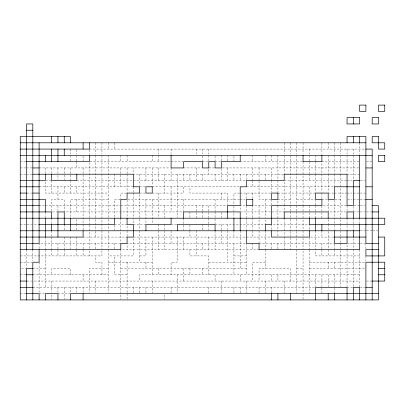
<?xml version="1.0" encoding="UTF-8"?>
<svg xmlns="http://www.w3.org/2000/svg" width="405" height="405" viewBox="0 0 405 405"><rect width="100%" height="100%" fill="white"/><g stroke="black" fill="none" stroke-linecap="round" stroke-linejoin="round"><path stroke-width="0.3" stroke-dasharray="2.02 1.52" d="M89.378 149.081L365.897 149.081M20.25 161.651L25.905 161.651M169.822 161.651L89.378 161.651L89.378 224.497M171.077 161.651L183.019 161.651M202.5 161.651L208.155 161.651M215.07 161.651L220.725 161.651M240.206 161.651L302.424 161.651M358.982 161.651L321.904 161.651L321.904 192.446M366.525 161.651L372.18 161.651M20.25 167.933L25.905 167.933M26.533 167.933L32.192 167.933M39.103 167.933L169.822 167.933M183.647 167.933L201.872 167.933M214.442 167.933L208.783 167.933L208.783 174.221M358.982 167.933L221.353 167.933L221.353 180.503M20.25 174.221L25.905 174.221M26.533 174.221L32.192 174.221M283.571 174.221L133.372 174.221L133.372 167.933M347.044 174.221L359.61 174.221M51.045 180.503L45.39 180.503L45.39 193.074L108.231 193.074M76.808 180.503L132.744 180.503M133.372 180.503L245.233 180.503M346.417 180.503L284.199 180.503L284.199 205.016M347.044 180.503L352.072 180.503M360.242 180.503L365.269 180.503M39.103 186.791L132.744 186.791M139.654 186.791L145.309 186.791M152.224 186.791L239.578 186.791M246.493 186.791L333.847 186.791M27.165 193.074L32.192 193.074M126.456 193.074L120.801 193.074L120.801 198.728M145.309 193.074L139.654 193.074L139.654 229.524M152.224 193.074L183.647 193.074L183.647 186.791M239.578 193.074L233.923 193.074L233.923 205.644M240.206 193.074L271.001 193.074M277.916 193.074L315.622 193.074M328.192 193.074L333.847 193.074M334.474 193.074L346.417 193.074M347.044 193.074L352.072 193.074M353.327 193.074L359.61 193.074M360.242 193.074L365.897 193.074M108.231 199.356L70.526 199.356L70.526 218.209M120.174 199.356L114.519 199.356L114.519 217.581M239.578 199.356L127.084 199.356L127.084 217.581M240.206 199.356L245.233 199.356M271.001 199.356L259.058 199.356L259.058 180.503M290.481 199.356L277.916 199.356L277.916 205.016M296.769 199.356L314.994 199.356M321.904 199.356L327.559 199.356M340.757 199.356L334.474 199.356L334.474 224.497M347.672 199.356L352.072 199.356M353.327 199.356L358.982 199.356M360.242 199.356L365.897 199.356M39.103 205.644L44.758 205.644M45.39 205.644L120.174 205.644M120.801 205.644L227.008 205.644M245.233 205.644L240.206 205.644L240.206 211.299M271.001 205.644L252.776 205.644L252.776 217.581M346.417 205.644L321.904 205.644L321.904 211.299M359.61 205.644L353.327 205.644L353.327 211.299M360.242 205.644L365.269 205.644M57.956 211.926L51.673 211.926L51.673 199.356L64.243 199.356L64.243 211.926L183.647 211.926M240.206 211.926L284.199 211.926L284.199 205.644M353.327 211.926L359.61 211.926M360.242 211.926L365.269 211.926M366.525 211.926L371.552 211.926M20.25 224.497L25.905 224.497M27.165 224.497L39.103 224.497M114.519 224.497L127.084 224.497L127.084 230.151M145.942 224.497L133.372 224.497L133.372 218.209M171.077 224.497L177.36 224.497M215.07 224.497L265.346 224.497L265.346 219.469M360.242 230.779L365.897 230.779M366.525 230.779L372.18 230.779M372.808 230.779L377.835 230.779M83.096 237.067L127.084 237.067M245.233 237.067L133.372 237.067L133.372 255.919L108.231 255.919M246.493 237.067L271.628 237.067M333.847 237.067L309.334 237.067L309.334 249.004M120.801 243.349L39.103 243.349L39.103 249.004M245.233 243.349L127.084 243.349L127.084 249.632M259.058 243.349L334.474 243.349M359.61 243.349L347.044 243.349L347.044 249.004M360.242 243.349L365.269 243.349M259.058 249.632L120.801 249.632L120.801 292.997M20.25 255.919L101.949 255.919L101.949 249.632M139.654 255.919L145.942 255.919L145.942 237.067M233.923 255.919L246.493 255.919M359.61 255.919L315.622 255.919L315.622 249.632M20.25 262.202L32.192 262.202M108.231 262.202L152.224 262.202M208.783 262.202L246.493 262.202M265.346 262.202L252.776 262.202L252.776 281.055M309.334 262.202L365.897 262.202M21.505 268.485L25.905 268.485M32.82 268.485L45.39 268.485M108.231 268.485L89.378 268.485L89.378 292.369M120.801 268.485L246.493 268.485M296.769 268.485L303.051 268.485M309.334 268.485L365.897 268.485M20.25 274.772L25.905 274.772M32.82 274.772L108.231 274.772M127.084 274.772L114.519 274.772L114.519 255.919M359.61 274.772L139.654 274.772L139.654 281.055M27.165 281.055L359.61 281.055M366.525 281.055L372.18 281.055M32.82 287.342L315.622 287.342M347.044 287.342L353.327 287.342L353.327 237.067M360.242 287.342L365.269 287.342M20.25 293.625L25.905 293.625M39.103 293.625L45.39 293.625M57.956 293.625L70.526 293.625L70.526 287.342M365.897 243.349L365.897 249.004M365.897 255.919L365.897 260.947M359.61 142.798L359.61 154.108M359.61 218.209L359.61 223.869M359.61 249.632L359.61 287.342M353.327 149.081L353.327 154.108M353.327 155.368L353.327 180.503M353.327 218.209L353.327 230.779M347.044 149.081L347.044 154.108M347.044 155.368L347.044 173.593M347.044 205.644L347.044 211.926L328.192 211.926L328.192 199.356M347.044 218.209L347.044 229.524M347.044 249.632L347.044 286.71M340.757 142.798L340.757 154.108M340.757 155.368L340.757 173.593M340.757 174.221L340.757 218.209M340.757 219.469L340.757 223.869M340.757 224.497L340.757 229.524M340.757 230.779L340.757 236.434M340.757 237.067L340.757 242.722M340.757 243.349L340.757 286.71M334.474 142.798L334.474 154.108M334.474 155.368L334.474 173.593M334.474 174.221L334.474 186.791M334.474 225.124L334.474 229.524M334.474 243.977L334.474 249.004M334.474 249.632L334.474 255.919M334.474 262.202L334.474 268.485M334.474 274.772L334.474 286.71M334.474 287.97L334.474 292.997M328.192 142.798L328.192 149.081M328.192 155.368L328.192 173.593M328.192 174.221L328.192 192.446M328.192 219.469L328.192 223.869M328.192 224.497L328.192 249.004M328.192 249.632L328.192 255.919M328.192 262.202L328.192 268.485M328.192 274.772L328.192 286.71M321.904 142.798L321.904 154.108M321.904 193.074L321.904 198.728M321.904 212.554L321.904 218.209M321.904 230.779L321.904 237.067M321.904 243.349L321.904 249.004M321.904 249.632L321.904 255.919M321.904 274.772L321.904 286.71M321.904 287.97L321.904 292.997M315.622 155.368L315.622 161.023M315.622 161.651L315.622 173.593M315.622 174.221L315.622 192.446M315.622 199.356L315.622 205.016M315.622 205.644L315.622 211.299M315.622 212.554L315.622 218.209M315.622 230.779L315.622 249.004M315.622 274.772L315.622 286.71M309.334 149.081L309.334 154.108M309.334 155.368L309.334 161.023M309.334 161.651L309.334 173.593M309.334 174.221L309.334 180.503M309.334 186.791L309.334 199.356M309.334 205.644L309.334 211.299M309.334 212.554L309.334 218.209M309.334 229.524L309.334 224.497L271.628 224.497L271.628 229.524M309.334 249.632L309.334 292.997M303.051 142.798L303.051 154.108M303.051 161.651L303.051 205.016M303.051 205.644L303.051 229.524M303.051 230.779L303.051 249.004M303.051 250.892L303.051 292.997M303.051 293.625L303.051 299.28M296.769 142.798L296.769 154.108M296.769 155.368L296.769 205.016M296.769 205.644L296.769 211.299M296.769 211.926L296.769 230.779M296.769 231.407L296.769 249.004M296.769 249.632L296.769 292.997M290.481 142.798L290.481 154.108M290.481 155.368L290.481 205.016M290.481 205.644L290.481 211.299M290.481 211.926L290.481 230.779M290.481 231.407L290.481 236.434M290.481 237.694L290.481 249.004M290.481 281.055L290.481 268.485L259.058 268.485L259.058 281.055M284.199 142.798L284.199 154.108M284.199 155.368L284.199 174.221M284.199 218.209L284.199 236.434M284.199 237.067L284.199 249.004M284.199 281.055L284.199 292.997M277.916 155.368L277.916 179.876M277.916 180.503L277.916 192.446M277.916 205.644L277.916 236.434M277.916 243.349L277.916 249.004M277.916 274.772L277.916 281.055M271.628 155.368L271.628 161.651M271.628 167.933L271.628 179.876M271.628 180.503L271.628 192.446M271.628 199.356L271.628 205.016M271.628 243.349L271.628 249.004M271.628 274.772L271.628 281.055M271.628 287.342L271.628 292.997M265.346 155.368L265.346 161.651M265.346 174.221L265.346 179.876M265.346 199.356L265.346 217.581M265.346 230.779L265.346 249.004M265.346 249.632L265.346 268.485M265.346 281.055L265.346 292.997M259.058 167.933L259.058 179.876M259.058 205.644L259.058 229.524M259.058 230.779L259.058 242.722M259.058 287.342L259.058 292.997M252.776 155.368L252.776 161.651M252.776 167.933L252.776 179.876M252.776 180.503L252.776 186.791M252.776 193.074L252.776 198.728M252.776 218.209L252.776 229.524M252.776 230.779L252.776 237.067M252.776 243.349L252.776 249.632M246.493 174.221L246.493 179.876M246.493 193.074L246.493 198.728M246.493 205.644L246.493 217.581M246.493 218.209L246.493 229.524M246.493 243.349L246.493 274.772M246.493 281.055L246.493 292.997M240.206 174.221L240.206 180.503M240.206 230.779L240.206 268.485M240.206 274.772L240.206 281.055M240.206 287.342L240.206 292.997M233.923 155.996L233.923 161.023M233.923 174.221L233.923 180.503M233.923 206.272L233.923 217.581M233.923 230.779L233.923 237.067M233.923 243.349L233.923 274.772M233.923 287.342L233.923 292.997M227.64 155.368L227.64 161.023M227.64 167.933L227.64 180.503M227.64 205.644L227.64 193.074L189.93 193.074L189.93 186.791M227.64 224.497L227.64 229.524M227.64 230.779L227.64 262.202M221.353 155.368L221.353 161.023M221.353 193.074L221.353 199.356M221.353 212.554L221.353 217.581M221.353 224.497L221.353 230.151M221.353 230.779L221.353 243.349M221.353 281.055L221.353 292.997M215.07 155.996L215.07 161.023M215.07 174.221L215.07 180.503M215.07 199.356L215.07 211.299M215.07 211.926L215.07 223.869M215.07 230.779L215.07 249.632M215.07 274.772L215.07 281.055M208.783 149.081L208.783 154.108M208.783 155.368L208.783 161.023M208.783 205.644L208.783 211.299M208.783 212.554L208.783 217.581M208.783 218.209L208.783 223.869M208.783 225.124L208.783 230.151M208.783 237.067L208.783 249.632M208.783 274.772L208.783 255.919L189.93 255.919L189.93 249.632M208.783 287.342L208.783 292.997M202.5 149.081L202.5 154.108M202.5 155.996L202.5 161.023M202.5 174.221L202.5 180.503M202.5 205.644L202.5 211.299M202.5 211.926L202.5 217.581M202.5 224.497L202.5 230.151M202.5 243.349L202.5 249.632M202.5 268.485L202.5 274.772M196.217 149.081L196.217 154.108M196.217 167.933L196.217 180.503M196.217 205.644L196.217 211.299M196.217 212.554L196.217 218.209M196.217 230.779L196.217 255.919M189.93 174.221L189.93 180.503M189.93 211.926L189.93 217.581M189.93 225.124L189.93 230.151M189.93 230.779L189.93 237.067M189.93 268.485L189.93 274.772M183.647 174.221L183.647 180.503M183.647 199.356L183.647 211.299M183.647 218.209L183.647 223.869M183.647 225.124L183.647 230.151M183.647 237.067L183.647 249.632M183.647 268.485L183.647 281.055M177.36 174.221L177.36 217.581M177.36 237.067L177.36 262.202L171.077 262.202L171.077 274.772M177.36 274.772L177.36 292.997M171.077 149.081L171.077 154.108M171.077 167.933L171.077 180.503M171.077 186.791L171.077 211.926M171.077 230.779L171.077 243.349M171.077 287.342L171.077 292.997M164.794 174.221L164.794 193.074M164.794 205.644L164.794 217.581M164.794 224.497L164.794 229.524M164.794 230.779L164.794 249.632M164.794 294.88L164.794 299.28M158.507 149.081L158.507 154.108M158.507 155.368L158.507 161.651M158.507 167.933L158.507 180.503M158.507 193.074L158.507 218.209M158.507 224.497L158.507 230.151M158.507 230.779L158.507 249.632M158.507 268.485L158.507 274.772M152.224 155.368L152.224 161.651M152.224 167.933L152.224 185.53M152.224 199.356L152.224 223.869M152.224 237.067L152.224 274.772M152.224 281.055L152.224 292.997M145.942 167.933L145.942 180.503M145.942 199.356L145.942 223.869M145.942 262.202L145.942 268.485M145.942 287.342L145.942 292.997M139.654 174.221L139.654 185.53M139.654 230.779L139.654 262.202M139.654 287.342L139.654 292.997M133.372 186.791L133.372 192.446M133.372 193.074L133.372 217.581M133.372 287.342L133.372 292.997M127.084 155.368L127.084 161.651M127.084 167.933L127.084 173.593M127.084 174.221L127.084 192.446M127.084 230.779L127.084 236.434M127.084 262.202L127.084 292.997M127.084 293.625L127.084 299.28M120.801 155.368L120.801 161.651M120.801 167.933L120.801 186.791M120.801 218.209L120.801 242.722M120.801 294.88L120.801 299.28M114.519 142.798L114.519 149.081M114.519 174.221L114.519 186.791M114.519 225.124L114.519 230.151M114.519 243.349L114.519 249.004M108.231 142.798L108.231 149.081M108.231 155.368L108.231 218.209M108.231 219.469L108.231 230.151M108.231 231.407L108.231 249.004M108.231 249.632L108.231 292.369M101.949 142.798L101.949 154.108M101.949 155.368L101.949 173.593M101.949 174.221L101.949 230.151M101.949 230.779L101.949 249.004M101.949 274.772L101.949 262.202L95.666 262.202L95.666 255.919M95.666 142.798L95.666 154.108M95.666 155.368L95.666 218.209M95.666 219.469L95.666 230.779M95.666 231.407L95.666 237.067M95.666 243.349L95.666 249.004M95.666 281.055L95.666 292.369M89.378 149.708L89.378 154.108M89.378 225.124L89.378 249.004M89.378 250.892L89.378 255.919M83.096 155.996L83.096 161.023M83.096 167.933L83.096 223.869M83.096 224.497L83.096 230.151M83.096 243.349L83.096 249.004M83.096 249.632L83.096 255.919M83.096 274.772L83.096 281.055M83.096 287.342L83.096 292.369M76.808 149.708L76.808 154.108M76.808 155.368L76.808 161.023M76.808 161.651L76.808 167.933M76.808 186.791L76.808 193.074M76.808 199.356L76.808 211.926M76.808 219.469L76.808 223.869M76.808 224.497L76.808 230.151M76.808 237.067L76.808 249.004M76.808 249.632L76.808 255.919M76.808 287.342L76.808 292.369M70.526 149.081L70.526 154.108M70.526 155.368L70.526 161.023M70.526 167.933L70.526 179.876M70.526 180.503L70.526 193.074M70.526 237.067L70.526 249.004M70.526 274.772L70.526 268.485L51.673 268.485L51.673 274.772M64.243 167.933L64.243 179.876M64.243 186.791L64.243 193.074M64.243 224.497L64.243 230.151M64.243 237.067L64.243 249.004M64.243 249.632L64.243 255.919M64.243 287.342L64.243 299.28M57.956 167.933L57.956 174.221M57.956 175.476L57.956 179.876M57.956 186.791L57.956 199.356M57.956 205.644L57.956 211.299M57.956 243.349L57.956 249.004M57.956 249.632L57.956 255.919M57.956 287.342L57.956 292.369M51.673 167.933L51.673 174.221M51.673 180.503L51.673 193.074M51.673 218.209L51.673 223.869M51.673 230.779L51.673 236.434M51.673 237.067L51.673 249.004M51.673 249.632L51.673 255.919M51.673 281.055L51.673 292.369M51.673 294.88L51.673 299.28M45.39 167.933L45.39 174.221M45.39 211.926L45.39 217.581M45.39 237.067L45.39 249.004M45.39 249.632L45.39 287.342M39.103 262.202L39.103 292.369M32.82 249.632L32.82 260.947M26.533 249.632L26.533 267.857"/><path stroke-width="0.61" d="M26.533 130.228L32.82 130.228M20.25 142.798L365.897 142.798M20.25 149.081L89.378 149.081L89.378 142.798M365.897 149.081L372.18 149.081L372.18 299.908M20.25 155.368L372.18 155.368M26.533 161.651L89.378 161.651L89.378 155.368M32.82 167.933L39.103 167.933M365.897 167.933L372.18 167.933M32.82 174.221L133.372 174.221L133.372 186.791L139.654 186.791L139.654 193.074L127.084 193.074L127.084 199.356L120.801 199.356L120.801 218.209M20.25 180.503L45.39 180.503L45.39 174.221M359.61 180.503L353.327 180.503L353.327 205.644L347.044 205.644L347.044 174.221L284.199 174.221L284.199 180.503L246.493 180.503L246.493 186.791L240.206 186.791L240.206 205.644L227.64 205.644L227.64 218.209M20.25 186.791L39.103 186.791M359.61 186.791L334.474 186.791L334.474 199.356L328.192 199.356L328.192 193.074L315.622 193.074L315.622 199.356L321.904 199.356L321.904 205.644L271.628 205.644L271.628 224.497L265.346 224.497L265.346 230.779M365.897 186.791L372.18 186.791M20.25 193.074L26.533 193.074M32.82 193.074L39.103 193.074M20.25 199.356L45.39 199.356L45.39 211.926M365.897 199.356L372.18 199.356M20.25 205.644L39.103 205.644M372.18 205.644L378.467 205.644L378.467 299.908L20.25 299.908L20.25 136.515L70.526 136.515L70.526 142.798M20.25 211.926L51.673 211.926L51.673 218.209M372.18 211.926L378.467 211.926M20.25 218.209L384.75 218.209L384.75 224.497L309.334 224.497L309.334 218.209M39.103 224.497L114.519 224.497L114.519 218.209M20.25 230.779L359.61 230.779M20.25 237.067L83.096 237.067L83.096 230.779M334.474 237.067L365.897 237.067M378.467 237.067L384.75 237.067L384.75 255.919L365.897 255.919L365.897 249.632L378.467 249.632M20.25 243.349L39.103 243.349L39.103 142.798M378.467 243.349L365.897 243.349L365.897 136.515L347.044 136.515L347.044 142.798M20.25 249.632L120.801 249.632L120.801 243.349L127.084 243.349L127.084 237.067L133.372 237.067L133.372 224.497L127.084 224.497L127.084 218.209M32.82 268.485L26.533 268.485L26.533 299.908M378.467 268.485L384.75 268.485M26.533 274.772L32.82 274.772M378.467 274.772L384.75 274.772M20.25 281.055L26.533 281.055M372.18 281.055L384.75 281.055L384.75 262.202L365.897 262.202L365.897 299.908M20.25 287.342L32.82 287.342M365.897 287.342L372.18 287.342M26.533 293.625L39.103 293.625L39.103 299.908M378.467 293.625L70.526 293.625L70.526 299.908M359.61 136.515L359.61 142.798M359.61 155.368L359.61 218.209M359.61 224.497L359.61 249.632L259.058 249.632L259.058 243.349L246.493 243.349L246.493 230.779M359.61 299.908L359.61 287.342L353.327 287.342L353.327 299.908M353.327 117.658L353.327 123.945M353.327 136.515L353.327 142.798M353.327 218.209L353.327 211.926L347.044 211.926L347.044 218.209M353.327 230.779L353.327 237.067M347.044 230.779L347.044 243.349L334.474 243.349L334.474 230.779M347.044 299.908L347.044 287.342L315.622 287.342L315.622 299.908M334.474 293.625L334.474 299.908M328.192 218.209L328.192 211.926L284.199 211.926L284.199 218.209M328.192 293.625L328.192 299.908M321.904 155.368L321.904 161.651L303.051 161.651L303.051 155.368M321.904 224.497L321.904 230.779M315.622 218.209L315.622 230.779M309.334 230.779L309.334 237.067L271.628 237.067L271.628 230.779M290.481 293.625L290.481 299.908M277.916 293.625L277.916 299.908M271.628 293.625L271.628 299.908M240.206 155.368L240.206 161.651L221.353 161.651L221.353 167.933L215.07 167.933L215.07 161.651L208.783 161.651L208.783 167.933L202.5 167.933L202.5 161.651L183.647 161.651L183.647 167.933L171.077 167.933L171.077 155.368M240.206 230.779L240.206 211.926L183.647 211.926L183.647 218.209M233.923 218.209L233.923 230.779M215.07 230.779L215.07 224.497L177.36 224.497L177.36 230.779M171.077 218.209L171.077 224.497L145.942 224.497L145.942 230.779M83.096 142.798L83.096 149.081M83.096 293.625L83.096 299.908M76.808 174.221L76.808 180.503L51.673 180.503L51.673 174.221M70.526 218.209L70.526 230.779M64.243 136.515L64.243 142.798M64.243 149.081L64.243 155.368M64.243 224.497L64.243 211.926L57.956 211.926L57.956 237.067M57.956 136.515L57.956 142.798M57.956 149.081L57.956 161.651M57.956 299.908L57.956 293.625L45.39 293.625L45.39 299.908M51.673 136.515L51.673 142.798M51.673 149.081L51.673 161.651M51.673 224.497L51.673 230.779M45.39 155.368L45.39 161.651M45.39 218.209L45.39 237.067M39.103 249.632L39.103 262.202L32.82 262.202L32.82 299.908M32.82 249.632L32.82 123.945L26.533 123.945L26.533 249.632M365.897 105.092L359.61 105.092L359.61 111.375L365.897 111.375L365.897 105.092M384.75 105.092L378.467 105.092L378.467 111.375L384.75 111.375L384.75 105.092M359.61 117.658L347.044 117.658L347.044 123.945L359.61 123.945L359.61 117.658M378.467 117.658L372.18 117.658L372.18 123.945L378.467 123.945L378.467 117.658M378.467 136.515L372.18 136.515L372.18 142.798L384.75 142.798L384.75 149.081L378.467 149.081L378.467 136.515M384.75 155.368L378.467 155.368L378.467 161.651L384.75 161.651L384.75 155.368M152.224 186.791L145.942 186.791L145.942 193.074L152.224 193.074L152.224 186.791M277.916 193.074L271.628 193.074L271.628 199.356L277.916 199.356L277.916 193.074M252.776 199.356L246.493 199.356L246.493 205.644L252.776 205.644L252.776 199.356"/></g></svg>
